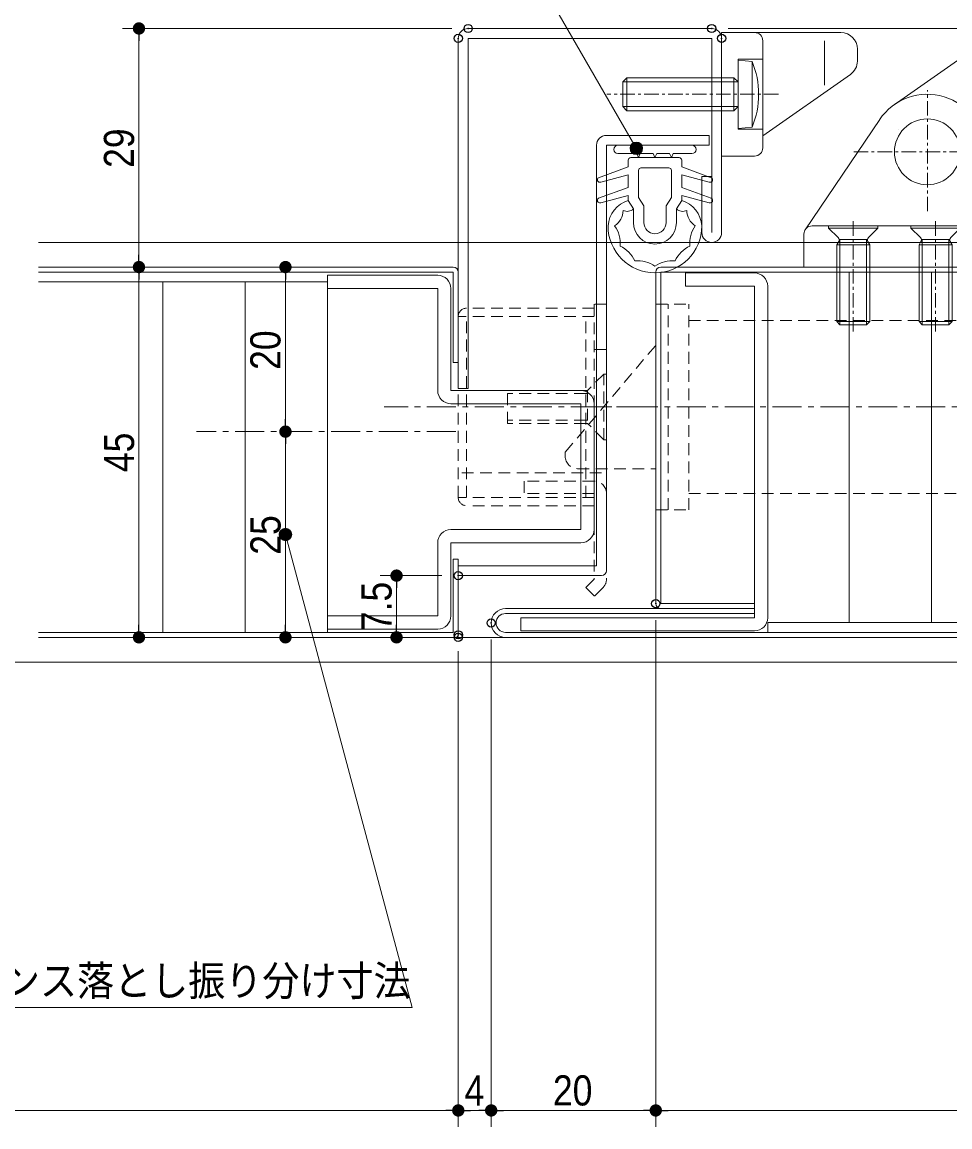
# Model space of a CAD drawing. Units: millimetres, scale not verified. Extents: x -606 to 606, y -304 to 304.
# Drawn here: x -230.8 to -118, y -147.5 to -13.2 of the extents above; entities that cross this region are included whole.
import ezdxf
from ezdxf.enums import TextEntityAlignment as Align

# ---------------------------------------------------------------- set-up
doc = ezdxf.new("R2010")
doc.units = ezdxf.units.MM
doc.header["$LTSCALE"] = 2
doc.header["$PDMODE"] = 32
doc.header["$PDSIZE"] = 1
for name, pattern in [('USER1', [2.91, 1.76, -0.4, 0.35, -0.4]), ('USER2', [13.3, 8, -1.06, 1.06, -1.06, 1.06, -1.06]), ('USER3', [1.11, 0.71, -0.4])]:
    doc.linetypes.add(name, pattern=pattern)
for name, color, linetype, lineweight in [('0-1_3一般', 7, 'Continuous', 15), ('0-2_2寸法-3', 7, 'Continuous', 15), ('0-3_2寸法-1', 7, 'Continuous', 15), ('0-4_0', 7, 'Continuous', 25)]:
    doc.layers.add(name, color=color, linetype=linetype, lineweight=lineweight)
doc.layers.add('0-5_Defpoints', color=7, linetype='Continuous')
doc.styles.add('ＭＳ Ｐゴシック', font='')
doc.styles.get('ＭＳ Ｐゴシック').set_extended_font_data('MS PGothic')

# ---------------------------------------------------------------- blocks, each defined once
blk = doc.blocks.new('グループ-12')
at = {"layer": '0-1_3一般'}
for p, q in [((70, -35.7), (70, -52.3)), ((73.4, -35.998), (70, -35.7)), ((73.4, -35.998), (73.4, -52.003)), ((43.001, -40), (42.001, -41)), ((43.001, -40), (43.001, -48)), ((43.001, -40), (56.4, -40)), ((56.4, -40), (69, -40)), ((69, -48), (69, -40)), ((70.001, -41), (69.001, -40)), ((42, -47), (42, -41)), ((42, -41), (56.4, -41)), ((56.4, -41), (70, -41)), ((42, -47), (56.4, -47)), ((43.001, -48), (42.001, -47)), ((43.001, -48), (56.4, -48)), ((56.4, -47), (70, -47)), ((56.4, -48), (69, -48)), ((69, -48), (70, -47)), ((73.4, -52.003), (70, -52.3))]:
    blk.add_line(p, q, dxfattribs=at)
at = {"layer": '0-1_3一般', "linetype": 'USER1'}
blk.add_line((79.82, -44), (38.077, -44), dxfattribs=at)
at = {"layer": '0-1_3一般'}
blk.add_arc((54.188, -44), 20.813, 337.38713, 22.61287, dxfattribs=at)
blk = doc.blocks.new('グループ-13')
at = {"layer": '0-1_3一般'}
for p, q in [((66, -59), (66, -29)), ((66, -29), (74, -29)), ((95, -29), (74, -29)), ((76, -57), (76, -31)), ((91, -41.795), (91, -31.024)), ((99, -35.918), (99, -33)), ((66, -52.4), (66, -35.6)), ((70, -35.5), (70, -52.5)), ((70, -35.5), (75.856, -35.5)), ((97.295, -39.194), (76, -54.105)), ((70, -52.5), (75.856, -52.5)), ((66, -59), (74, -59))]:
    blk.add_line(p, q, dxfattribs=at)
for centre, radius, start, end in [((74, -31), 2, 0.00001, 90), ((95, -33), 4, 0, 90), ((95, -35.918), 4, 305, 0), ((74, -57), 2, 270, 0)]:
    blk.add_arc(centre, radius, start, end, dxfattribs=at)
blk.add_blockref('グループ-12', (0, 0), dxfattribs=at)
blk = doc.blocks.new('グループ-14')
at = {"layer": '0-1_3一般', "linetype": 'USER2'}
for p, q in [((101.251, 152.57), (110.984, 156.113)), ((101.251, 152.57), (110.984, 156.113)), ((113.036, 156.475), (117.354, 156.475)), ((113.036, 156.475), (117.354, 156.475))]:
    blk.add_line(p, q, dxfattribs=at)
for centre, radius, start, end in [((1478, -78), 1380, 170.24703, 175.95445), ((113.036, 150.475), 6, 90, 110), ((113.036, 150.475), 6, 90, 110), ((117.354, 155.875), 0.6, 350.24703, 90), ((117.354, 155.875), 0.6, 350.24703, 90), ((103.988, 145.053), 8, 110, 170.77922), ((103.988, 145.053), 8, 110, 170.77922), ((1478, -78), 1400, 170.77922, 175.91686), ((113, -58), 6.8, 126.03251, 126.05336), ((113, -58), 6.8, 126.03251, 126.05336)]:
    blk.add_arc(centre, radius, start, end, dxfattribs=at)
blk = doc.blocks.new('グループ-15')
at = {"layer": '0-1_3一般', "linetype": 'USER1'}
blk.add_line((118, -74.856), (118, -102.032), dxfattribs=at)
at = {"layer": '0-1_3一般'}
for p, q in [((112, -76), (112, -76.5)), ((124, -76), (112, -76)), ((112, -76.5), (114.324, -78.824)), ((124, -76.5), (121.676, -78.824)), ((114.451, -79.79), (114, -80.571)), ((114.548, -79.258), (121.453, -79.258)), ((114.758, -79.258), (114.758, -95.6)), ((121.242, -79.258), (121.242, -95.6)), ((121.549, -79.79), (122, -80.571)), ((114, -80.571), (122, -80.571)), ((114, -80.571), (114, -95.6)), ((122, -80.571), (122, -95.6)), ((114, -95.6), (114, -99.242)), ((114.758, -95.6), (114.758, -100)), ((121.242, -95.6), (121.242, -100)), ((122, -95.6), (122, -99.242)), ((122, -99.242), (114, -99.242)), ((114.758, -100), (114, -99.242)), ((121.242, -100), (122, -99.242)), ((121.242, -100), (114.758, -100))]:
    blk.add_line(p, q, dxfattribs=at)
blk.add_lwpolyline([(124, -76), (124, -76.5), (112, -76.5)], dxfattribs=at)
for centre, start, end in [((113.759, -79.39), 330, 45), ((122.242, -79.39), 135, 210)]:
    blk.add_arc(centre, 0.8, start, end, dxfattribs=at)
blk = doc.blocks.new('グループ-16')
at = {"layer": '0-1_3一般', "linetype": 'USER1'}
blk.add_line((98, -74.856), (98, -102.032), dxfattribs=at)
at = {"layer": '0-1_3一般'}
for p, q in [((92, -76), (92, -76.5)), ((104, -76), (92, -76)), ((92, -76.5), (94.324, -78.824)), ((104, -76.5), (101.676, -78.824)), ((94.451, -79.79), (94, -80.571)), ((94.548, -79.258), (101.453, -79.258)), ((94.758, -79.258), (94.758, -95.6)), ((101.242, -79.258), (101.242, -95.6)), ((101.549, -79.79), (102, -80.571)), ((94, -80.571), (102, -80.571)), ((94, -80.571), (94, -95.6)), ((102, -80.571), (102, -95.6)), ((94, -95.6), (94, -99.242)), ((94.758, -95.6), (94.758, -100)), ((101.242, -95.6), (101.242, -100)), ((102, -95.6), (102, -99.242)), ((102, -99.242), (94, -99.242)), ((94.758, -100), (94, -99.242)), ((101.242, -100), (102, -99.242)), ((101.242, -100), (94.758, -100))]:
    blk.add_line(p, q, dxfattribs=at)
blk.add_lwpolyline([(104, -76), (104, -76.5), (92, -76.5)], dxfattribs=at)
for centre, start, end in [((93.759, -79.39), 330, 45), ((102.242, -79.39), 135, 210)]:
    blk.add_arc(centre, 0.8, start, end, dxfattribs=at)
blk = doc.blocks.new('グループ-17')
at = {"layer": '0-1_3一般'}
for p, q in [((136.384, -26.636), (107.933, -46.558)), ((326.571, -43.251), (330.113, -52.983)), ((104.427, -50.123), (86.322, -76.912)), ((144.522, -52.611), (134.486, -64.571)), ((330.475, -55.035), (330.475, -59.353)), ((130, -86), (130, -58.046)), ((130, -66), (131.422, -66)), ((88, -76), (128, -76)), ((86, -86), (86, -78)), ((86, -86), (94, -86)), ((86, -86), (130, -86)), ((86, -86), (94, -86)), ((102, -86), (130, -86))]:
    blk.add_line(p, q, dxfattribs=at)
at = {"layer": '0-1_3一般', "linetype": 'USER1'}
for p, q in [((116, -72.436), (116, -42.972)), ((98.095, -58), (132.864, -58))]:
    blk.add_line(p, q, dxfattribs=at)
at = {"layer": '0-1_3一般'}
blk.add_circle((116, -58), 8, dxfattribs=at)
for centre, radius, start, end in [((153.591, -51.211), 30, 87.59074, 125), ((96, -1420), 1400, 80.77922, 87.59074), ((319.053, -45.987), 8, 20, 80.77922), ((167.503, -71.895), 30, 86.96391, 140), ((96, -1420), 1380, 80.24703, 86.96391), ((116, -58), 14, 359.81322, 146.1349), ((113, -58), 6.8, 126.03251, 126.05336), ((324.475, -55.035), 6, 0, 20), ((329.875, -59.353), 0.6, 260.24703, 0), ((131.422, -62), 4, 270, 320), ((88, -78), 2, 89.99997, 180), ((128, -78), 2, 0, 90)]:
    blk.add_arc(centre, radius, start, end, dxfattribs=at)
for name in ['グループ-16', 'グループ-15']:
    blk.add_blockref(name, (0, 0), dxfattribs=at)
blk = doc.blocks.new('グループ-18')
at = {"layer": '0-1_3一般'}
for p, q in [((36.1, -64.281), (43.3, -61.616)), ((43.3, -60), (43.3, -61.616)), ((43.9, -59.4), (55.7, -59.4)), ((56.3, -60), (56.3, -61.616)), ((63.501, -64.281), (56.3, -61.616)), ((36.63, -65.355), (43.3, -63.562)), ((43.3, -66.616), (43.3, -63.562)), ((45.8, -69.073), (45.8, -62.5)), ((53.2, -61.9), (46.4, -61.9)), ((53.8, -69.073), (53.8, -62.5)), ((56.3, -66.616), (56.3, -63.562)), ((62.971, -65.355), (56.3, -63.562)), ((36.1, -69.281), (43.3, -66.616)), ((63.501, -69.281), (56.3, -66.616)), ((36.63, -70.355), (43.3, -68.562)), ((43.3, -69.801), (43.3, -68.562)), ((43.3, -69.801), (44.6, -71.843)), ((47.1, -71.115), (45.8, -69.073)), ((52.5, -71.115), (53.8, -69.073)), ((56.3, -69.801), (55, -71.843)), ((56.3, -69.801), (55, -71.843)), ((56.3, -69.801), (56.3, -68.562)), ((62.971, -70.355), (56.3, -68.562)), ((44.6, -75.2), (44.6, -71.843)), ((47.1, -75.2), (47.1, -71.115)), ((52.5, -75.2), (52.5, -71.115)), ((55, -71.843), (55, -75.2))]:
    blk.add_line(p, q, dxfattribs=at)
for centre, radius, start, end in [((43.9, -60), 0.6, 90, 180), ((55.7, -60), 0.6, 0, 90), ((36.4, -64.8), 0.6, 120.0778, 284.44284), ((46.4, -62.5), 0.6, 90, 180), ((53.2, -62.5), 0.6, 0, 90), ((63.2, -64.8), 0.6, 255.55719, 59.92223), ((36.4, -69.8), 0.6, 120.0778, 284.44284), ((45.384, -76.484), 7, 107.31425, 176.03964), ((54.217, -76.484), 7, 3.96039, 72.68578), ((63.2, -69.8), 0.6, 255.55719, 59.92223), ((37.583, -72.229), 4.479, 302.66138, 0.04332), ((43.054, -70.195), 2.26, 243.98502, 313.18034), ((56.547, -70.195), 2.26, 226.81969, 296.01501), ((62.018, -72.229), 4.479, 179.95671, 237.33865), ((49.8, -76), 11.4, 180, 0), ((34.215, -80.176), 7.135, 354.1759, 35.82413), ((49.8, -75.2), 5.2, 180, 0), ((49.8, -75.2), 2.7, 180, 0), ((65.385, -80.176), 7.135, 144.1759, 185.82413), ((38.391, -87.409), 7.135, 24.1759, 65.82413), ((61.209, -87.409), 7.135, 114.1759, 155.82413), ((45.624, -91.585), 7.135, 54.1759, 95.82413), ((53.976, -91.585), 7.135, 84.1759, 125.82413)]:
    blk.add_arc(centre, radius, start, end, dxfattribs=at)
blk = doc.blocks.new('グループ-19')
at = {"layer": '0-1_3一般'}
for p, q in [((58.8, -56.4), (40.8, -56.4)), ((40.8, -58.4), (45.366, -58.4)), ((45.8, -59.4), (45.366, -58.4)), ((45.8, -59.4), (46.234, -58.4)), ((46.234, -58.4), (49.366, -58.4)), ((49.8, -59.4), (49.366, -58.4)), ((49.8, -59.4), (50.234, -58.4)), ((50.234, -58.4), (53.366, -58.4)), ((53.8, -59.4), (53.366, -58.4)), ((53.8, -59.4), (54.234, -58.4)), ((54.234, -58.4), (58.8, -58.4))]:
    blk.add_line(p, q, dxfattribs=at)
for centre, start, end in [((40.8, -57.4), 90.00003, 270), ((58.8, -57.4), 270.00003, 90)]:
    blk.add_arc(centre, 1, start, end, dxfattribs=at)
blk = doc.blocks.new('_Dot')
at = {"layer": '0-4_0'}
blk.add_line((-1, 0), (-2, 0), dxfattribs=at)
for points in [[(0, 0), (-1, 0), (-0.992, 0.125)], [(0, 0), (-0.992, -0.125), (-1, 0)], [(0, 0), (-0.992, 0.125), (-0.969, 0.249)], [(0, 0), (-0.969, -0.249), (-0.992, -0.125)], [(0, 0), (-0.969, 0.249), (-0.93, 0.368)], [(0, 0), (-0.93, -0.368), (-0.969, -0.249)], [(0, 0), (-0.93, 0.368), (-0.876, 0.482)], [(0, 0), (-0.876, -0.482), (-0.93, -0.368)], [(0, 0), (-0.876, 0.482), (-0.809, 0.588)], [(0, 0), (-0.809, -0.588), (-0.876, -0.482)], [(0, 0), (-0.809, 0.588), (-0.729, 0.685)], [(0, 0), (-0.729, -0.685), (-0.809, -0.588)], [(0, 0), (-0.729, 0.685), (-0.637, 0.771)], [(0, 0), (-0.637, -0.771), (-0.729, -0.685)], [(0, 0), (-0.637, 0.771), (-0.536, 0.844)], [(0, 0), (-0.536, -0.844), (-0.637, -0.771)], [(0, 0), (-0.536, 0.844), (-0.426, 0.905)], [(0, 0), (-0.426, -0.905), (-0.536, -0.844)], [(0, 0), (-0.426, 0.905), (-0.309, 0.951)], [(0, 0), (-0.309, -0.951), (-0.426, -0.905)], [(0, 0), (-0.309, 0.951), (-0.187, 0.982)], [(0, 0), (-0.187, -0.982), (-0.309, -0.951)], [(0, 0), (-0.187, 0.982), (-0.063, 0.998)], [(0, 0), (-0.063, -0.998), (-0.187, -0.982)], [(0, 0), (-0.063, 0.998), (0.063, 0.998)], [(0, 0), (0.063, -0.998), (-0.063, -0.998)], [(0, 0), (0.063, 0.998), (0.187, 0.982)], [(0, 0), (0.187, 0.982), (0.309, 0.951)], [(0, 0), (0.309, 0.951), (0.426, 0.905)], [(0, 0), (0.426, 0.905), (0.536, 0.844)], [(0, 0), (0.536, 0.844), (0.637, 0.771)], [(0, 0), (0.637, 0.771), (0.729, 0.685)], [(0, 0), (0.729, 0.685), (0.809, 0.588)], [(0, 0), (0.809, 0.588), (0.876, 0.482)], [(0, 0), (0.876, 0.482), (0.93, 0.368)], [(0, 0), (0.93, 0.368), (0.969, 0.249)], [(0, 0), (0.969, 0.249), (0.992, 0.125)], [(0, 0), (0.992, 0.125), (1, 0)], [(0, 0), (0.187, -0.982), (0.063, -0.998)], [(0, 0), (0.309, -0.951), (0.187, -0.982)], [(0, 0), (0.426, -0.905), (0.309, -0.951)], [(0, 0), (0.536, -0.844), (0.426, -0.905)], [(0, 0), (0.637, -0.771), (0.536, -0.844)], [(0, 0), (0.729, -0.685), (0.637, -0.771)], [(0, 0), (0.809, -0.588), (0.729, -0.685)], [(0, 0), (0.876, -0.482), (0.809, -0.588)], [(0, 0), (0.93, -0.368), (0.876, -0.482)], [(0, 0), (0.969, -0.249), (0.93, -0.368)], [(0, 0), (0.992, -0.125), (0.969, -0.249)], [(0, 0), (1, 0), (0.992, -0.125)]]:
    blk.add_solid(points, dxfattribs=at)

msp = doc.modelspace()

# ---------------------------------------------------------------- hatches: boundary and pattern name
at = {"layer": '0-2_2寸法-3'}
for points in [[(-155.35, -28.567, 1), (-156.876, -28.567, 1)], [(-197.987, -75.5, 1), (-199.512, -75.5, 1)]]:
    msp.add_hatch(color=256, dxfattribs=at).paths.add_polyline_path(points)

# ---------------------------------------------------------------- linework, layer by layer
at = {"layer": '0-1_3一般'}
for p, q in [((-176.55, -14), (-146.95, -14)), ((-177.75, -57.75), (-177.75, -15.2)), ((-146.95, -15.2), (-146.95, -38.8)), ((-145.75, -15.2), (-145.75, -38.8)), ((-159.75, -27), (-147.25, -27)), ((-147.25, -27), (-147.25, -28.2)), ((-160.95, -79.3), (-160.95, -28.2)), ((-159.75, -28.2), (-147.25, -28.2)), ((-159.75, -79.9), (-159.75, -28.2)), ((-148.15, -32), (-146.95, -32)), ((-148.15, -32), (-148.15, -38.8)), ((-228.75, -40), (-5.15, -40)), ((-228.75, -43), (-178.35, -43)), ((-178.35, -43.6), (-228.75, -43.6)), ((-193.65, -45.6), (-193.65, -44)), ((-193.65, -44), (-180.25, -44)), ((-178.35, -43.6), (-178.35, -54.6)), ((-153.75, -43.6), (-153.75, -83.9)), ((-56.75, -43), (-153.15, -43)), ((-153.15, -83.9), (-153.15, -43.6)), ((-153.15, -43.6), (-56.75, -43.6)), ((-150.15, -45.318), (-150.15, -43.718)), ((-141.75, -43.718), (-150.15, -43.718)), ((-130.25, -43.6), (-130.25, -86.2)), ((-120.25, -43.6), (-120.25, -86.2)), ((-193.65, -44.8), (-228.75, -44.8)), ((-213.65, -87.4), (-213.65, -44.8)), ((-203.65, -87.4), (-203.65, -44.8)), ((-193.65, -85.65), (-193.65, -45.35)), ((-193.65, -45.6), (-180.25, -45.6)), ((-180.25, -58), (-180.25, -45.6)), ((-178.65, -58), (-178.65, -45.6)), ((-141.75, -45.318), (-150.15, -45.318)), ((-141.75, -85.618), (-141.75, -45.318)), ((-140.15, -45.318), (-140.15, -85.618)), ((-178.35, -54.6), (-177.75, -54.6)), ((-162.85, -58), (-178.65, -58)), ((-176.55, -57.75), (-177.75, -57.75)), ((-162.85, -59.6), (-178.65, -59.6)), ((-162.85, -74.9), (-162.85, -59.6)), ((-161.25, -74.9), (-161.25, -59.6)), ((-162.85, -74.9), (-178.65, -74.9)), ((-180.25, -85.4), (-180.25, -76.5)), ((-178.65, -85.4), (-178.65, -76.5)), ((-162.85, -76.5), (-178.65, -76.5)), ((-177.75, -87.7), (-177.75, -78.5)), ((-177.75, -79.3), (-160.95, -79.3)), ((-160.35, -80.5), (-177.75, -80.5)), ((-172, -84.5), (-141.75, -84.5)), ((-153.15, -83.9), (-141.75, -83.9)), ((-141.75, -85.1), (-141.75, -83.9)), ((-193.65, -87), (-193.65, -85.4)), ((-180.25, -85.4), (-193.65, -85.4)), ((-172, -85.1), (-141.75, -85.1)), ((-141.75, -85.618), (-170.15, -85.618)), ((-170.15, -87.218), (-170.15, -85.618)), ((-180.25, -87), (-193.65, -87)), ((-193.65, -87), (-193.65, -87.4)), ((-141.75, -87.218), (-170.15, -87.218)), ((-140.15, -86.2), (-56.75, -86.2)), ((-140.15, -86.2), (-140.15, -87.4)), ((-178.35, -87.4), (-228.75, -87.4)), ((-228.75, -88), (-56.75, -88)), ((-178.05, -88), (-228.75, -88)), ((-172, -87.4), (-56.75, -87.4)), ((-172, -88), (-56.75, -88)), ((25.25, -91), (-360.75, -91))]:
    msp.add_line(p, q, dxfattribs=at)
at = {"layer": '0-1_3一般', "linetype": 'USER3'}
for p, q in [((-136.95, -40), (-169.89, -40)), ((-161.25, -48), (-176.75, -48)), ((-159.75, -47.5), (-161.25, -47.5)), ((-161.25, -47.5), (-161.25, -80.939)), ((-159.75, -47.5), (-159.75, -80.939)), ((-153.75, -72.5), (-153.75, -47.5)), ((-153.75, -47.5), (-149.75, -47.5)), ((-152.25, -72.5), (-152.25, -47.5)), ((-149.75, -72.5), (-149.75, -47.5)), ((-177.75, -71), (-177.75, -49)), ((-161.25, -49), (-177.75, -49)), ((-176.75, -71), (-176.75, -49)), ((-162.25, -71), (-162.25, -49)), ((-149.75, -49.5), (-66.75, -49.5)), ((-164.75, -65.5), (-153.75, -52.5)), ((-159.75, -53), (-161.25, -53)), ((-160.05, -56), (-162.05, -58)), ((-160.05, -64), (-160.05, -56)), ((-159.75, -56), (-160.05, -56)), ((-159.75, -64), (-159.75, -56)), ((-171.75, -62), (-171.75, -58)), ((-162.25, -58), (-171.75, -58)), ((-162.25, -58.38), (-171.75, -58.38)), ((-162.05, -58), (-162.25, -58)), ((-162.05, -58.38), (-162.25, -58.38)), ((-162.05, -58), (-162.05, -62)), ((-162.25, -61.62), (-171.75, -61.62)), ((-162.05, -61.62), (-162.25, -61.62)), ((-162.25, -62), (-171.75, -62)), ((-162.05, -62), (-162.25, -62)), ((-160.05, -64), (-162.05, -62)), ((-159.75, -64), (-160.05, -64)), ((-164.75, -66), (-164.75, -65.5)), ((-160.35, -68), (-177.75, -68)), ((-163.25, -67.5), (-153.75, -67.5)), ((-169.75, -69), (-169.75, -70.5)), ((-161.25, -69), (-169.75, -69)), ((-161.25, -71), (-177.75, -71)), ((-161.25, -70.5), (-169.75, -70.5)), ((-149.75, -70.5), (-66.75, -70.5)), ((-161.25, -72), (-176.75, -72)), ((-153.75, -72.5), (-149.75, -72.5)), ((-162.25, -81.939), (-161.25, -80.939))]:
    msp.add_line(p, q, dxfattribs=at)
at = {"layer": '0-1_3一般', "linetype": 'USER1'}
for p, q in [((-154.75, -60), (-186.75, -60)), ((-162.838, -60), (-69.248, -60)), ((-178.05, -63), (-209.55, -63))]:
    msp.add_line(p, q, dxfattribs=at)
at = {"layer": '0-1_3一般'}
for points in [[(-176.55, -57.75), (-176.55, -15.2), (-146.95, -15.2)], [(-177.75, -78.5), (-178.35, -78.5), (-178.35, -87.4)]]:
    msp.add_lwpolyline(points, dxfattribs=at)
at = {"layer": '0-1_3一般', "linetype": 'USER3'}
msp.add_lwpolyline([(-162.25, -81.939), (-161.189, -83), (-160.189, -82)], dxfattribs=at)
at = {"layer": '0-1_3一般'}
for centre, radius, start, end in [((-176.55, -15.2), 1.2, 90, 180), ((-146.95, -15.2), 1.2, 0, 90), ((-159.75, -28.2), 1.2, 90, 180), ((-146.95, -38.8), 1.2, 180, 0), ((-180.25, -45.6), 1.6, 0, 90), ((-178.35, -43.6), 0.6, 0, 90), ((-153.15, -43.6), 0.6, 90, 180), ((-141.75, -45.318), 1.6, 0, 90), ((-178.65, -58), 1.6, 180, 270), ((-162.85, -59.6), 1.6, 0, 90), ((-178.65, -76.5), 1.6, 90, 180), ((-162.85, -74.9), 1.6, 270, 0), ((-160.35, -79.9), 0.6, 270, 0), ((-172, -86.25), 1.75, 90, 270), ((-153.15, -83.9), 0.6, 180, 270), ((-180.25, -85.4), 1.6, 270, 0), ((-172, -86.25), 1.15, 90, 270), ((-141.75, -85.618), 1.6, 270, 0), ((-178.05, -87.7), 0.3, 270, 0)]:
    msp.add_arc(centre, radius, start, end, dxfattribs=at)
at = {"layer": '0-1_3一般', "linetype": 'USER3'}
for centre, radius, start, end in [((-176.75, -49), 1, 90, 180), ((-163.25, -66), 1.5, 180, 270), ((-161.25, -70.5), 1.5, 0, 90), ((-176.75, -71), 1, 180, 270), ((-161.25, -80.939), 1.5, 315, 0)]:
    msp.add_arc(centre, radius, start, end, dxfattribs=at)
at = {"layer": '0-2_2寸法-3'}
for points in [[(-156.113, -28.567), (-195.109, 38.975), (-272.915, 38.975)], [(-198.75, -75.5), (-183.343, -133), (-242.642, -133)]]:
    msp.add_lwpolyline(points, dxfattribs=at)
for centre in [(-156.113, -28.567), (-198.75, -75.5)]:
    msp.add_circle(centre, 0.763, dxfattribs=at)
at = {"layer": '0-3_2寸法-1'}
for p, q in [((-178.55, -14), (-218.55, -14)), ((-144.95, -14), (-94.95, -14)), ((-216.55, -41.499), (-216.55, -15.501)), ((-214.55, -43), (-214.53, -43)), ((-214.55, -43), (-214.53, -43)), ((-196.75, -43), (-196.73, -43)), ((-216.55, -86.499), (-216.55, -44.501)), ((-198.75, -61.499), (-198.75, -44.501)), ((-196.75, -63), (-196.73, -63)), ((-196.75, -63), (-196.73, -63)), ((-198.75, -86.499), (-198.75, -64.501)), ((-179.75, -80.5), (-187.25, -80.5)), ((-185.25, -82.001), (-185.25, -86.499)), ((-153.75, -85.9), (-153.75, -147.5)), ((-153.75, -85.9), (-153.75, -147.5)), ((-214.55, -88), (-214.53, -88)), ((-196.75, -88), (-196.73, -88)), ((-187.25, -88), (-187.23, -88)), ((-173.75, -88.25), (-173.75, -147.5)), ((-173.75, -88.25), (-173.75, -147.5)), ((-177.75, -89.7), (-177.75, -147.5)), ((-177.75, -90), (-177.75, -147.5)), ((-179.25, -145.5), (-338.249, -145.5)), ((-175.251, -145.5), (-176.249, -145.5)), ((-155.251, -145.5), (-172.249, -145.5)), ((2.75, -145.5), (-152.249, -145.5))]:
    msp.add_line(p, q, dxfattribs=at)
at = {"layer": '0-5_Defpoints'}
for p in [(-216.55, -14), (-177.75, -15.2), (-176.55, -14), (-146.95, -14), (-145.75, -15.2), (-216.55, -43), (-198.75, -43), (-198.75, -63), (-177.75, -80.5), (-153.75, -83.9), (-173.75, -86.25), (-173.75, -86.25), (-177.75, -87.7), (-216.55, -88), (-198.75, -88), (-185.25, -88), (-177.75, -88), (-177.75, -145.5), (-173.75, -145.5), (-153.75, -145.5)]:
    msp.add_point(p, dxfattribs=at)

# ---------------------------------------------------------------- block references
at = {"layer": '0-1_3一般', "xscale": 0.5, "yscale": 0.5}
for name in ['グループ-14', 'グループ-17', 'グループ-13', 'グループ-19', 'グループ-18']:
    msp.add_blockref(name, (-178.75, 0), dxfattribs=at)
at = {"layer": '0-3_2寸法-1', "xscale": 0.7503418, "yscale": 0.7503418}
for p, rotation in [((-216.55, -14), 90), ((-216.55, -43), 270), ((-216.55, -43), 90), ((-198.75, -43), 90), ((-198.75, -63), 270), ((-198.75, -63), 90), ((-185.25, -80.5), 90), ((-216.55, -88), 270), ((-198.75, -88), 270), ((-185.25, -88), 270), ((-177.75, -145.5), 180), ((-173.75, -145.5), 180), ((-153.75, -145.5), 180)]:
    msp.add_blockref('_Dot', p, dxfattribs=dict(at, rotation=rotation))
for p in [(-177.75, -145.5), (-173.75, -145.5), (-153.75, -145.5)]:
    msp.add_blockref('_Dot', p, dxfattribs=at)

# ---------------------------------------------------------------- texts
at = {"layer": '0-2_2寸法-3', "style": 'ＭＳ Ｐゴシック', "width": 0.9}
msp.add_text('フランス落とし振り分け寸法', height=3.669, dxfattribs=at).set_placement((-242.093, -132.668), align=Align.BOTTOM_LEFT)
at = {"layer": '0-3_2寸法-1', "style": 'ＭＳ Ｐゴシック', "width": 0.9}
for s, p in [('29', (-216.044, -30.949)), ('20', (-198.254, -55.498)), ('45', (-216.044, -67.92)), ('25', (-198.244, -77.959)), ('7.5', (-184.744, -87.247))]:
    msp.add_text(s, height=3.666, rotation=90, dxfattribs=at).set_placement(p, align=Align.BOTTOM_LEFT)
for s, p in [('4', (-176.99, -146.006)), ('20', (-166.248, -145.996))]:
    msp.add_text(s, height=3.666, dxfattribs=at).set_placement(p, align=Align.BOTTOM_LEFT)

doc.saveas('drawing.dxf')
